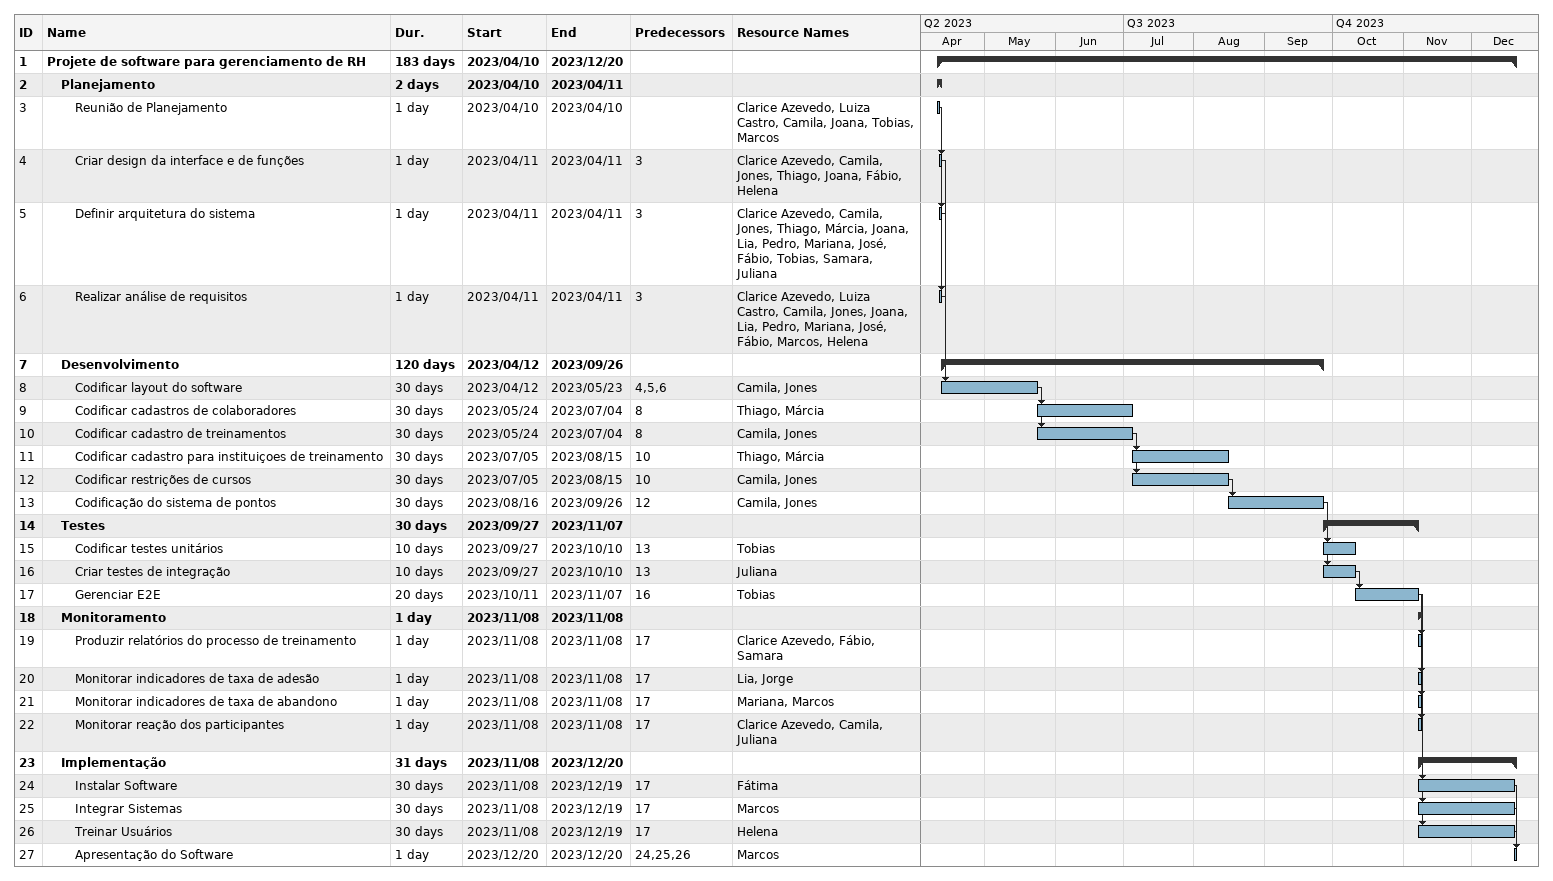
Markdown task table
| ID | Level | Task | Duration | Start | Finish | Predecessors | Resources |
|---|---|---|---|---|---|---|---|
| 1 | 1 | **Projete de software para gerenciamento de RH** | 183d | 2023-04-10 | 2023-12-20 |  |  |
| 2 | 2 | **Planejamento** | 2d | 2023-04-10 | 2023-04-11 |  |  |
| 3 | 3 | Reunião de Planejamento | 1d | 2023-04-10 | 2023-04-10 |  | Clarice Azevedo, Luiza Castro, Camila, Joana, Tobias, Marcos |
| 4 | 3 | Criar design da interface e de funções | 1d | 2023-04-11 | 2023-04-11 | 3 | Clarice Azevedo, Camila, Jones, Thiago, Joana, Fábio, Helena |
| 5 | 3 | Definir arquitetura do sistema | 1d | 2023-04-11 | 2023-04-11 | 3 | Clarice Azevedo, Camila, Jones, Thiago, Márcia, Joana, Lia, Pedro, Mariana, José, Fábio, Tobias, Samara, Juliana |
| 6 | 3 | Realizar análise de requisitos | 1d | 2023-04-11 | 2023-04-11 | 3 | Clarice Azevedo, Luiza Castro, Camila, Jones, Joana, Lia, Pedro, Mariana, José, Fábio, Marcos, Helena |
| 7 | 2 | **Desenvolvimento** | 120d | 2023-04-12 | 2023-09-26 |  |  |
| 8 | 3 | Codificar layout do software | 30d | 2023-04-12 | 2023-05-23 | 4, 5, 6 | Camila, Jones |
| 9 | 3 | Codificar cadastros de colaboradores | 30d | 2023-05-24 | 2023-07-04 | 8 | Thiago, Márcia |
| 10 | 3 | Codificar cadastro de treinamentos | 30d | 2023-05-24 | 2023-07-04 | 8 | Camila, Jones |
| 11 | 3 | Codificar cadastro para instituiçoes de treinamento | 30d | 2023-07-05 | 2023-08-15 | 10 | Thiago, Márcia |
| 12 | 3 | Codificar restrições de cursos | 30d | 2023-07-05 | 2023-08-15 | 10 | Camila, Jones |
| 13 | 3 | Codificação do sistema de pontos | 30d | 2023-08-16 | 2023-09-26 | 12 | Camila, Jones |
| 14 | 2 | **Testes** | 30d | 2023-09-27 | 2023-11-07 |  |  |
| 15 | 3 | Codificar testes unitários | 10d | 2023-09-27 | 2023-10-10 | 13 | Tobias |
| 16 | 3 | Criar testes de integração | 10d | 2023-09-27 | 2023-10-10 | 13 | Juliana |
| 17 | 3 | Gerenciar E2E | 20d | 2023-10-11 | 2023-11-07 | 16 | Tobias |
| 18 | 2 | **Monitoramento** | 1d | 2023-11-08 | 2023-11-08 |  |  |
| 19 | 3 | Produzir relatórios do processo de treinamento | 1d | 2023-11-08 | 2023-11-08 | 17 | Clarice Azevedo, Fábio, Samara |
| 20 | 3 | Monitorar indicadores de taxa de adesão | 1d | 2023-11-08 | 2023-11-08 | 17 | Lia, Jorge |
| 21 | 3 | Monitorar indicadores de taxa de abandono | 1d | 2023-11-08 | 2023-11-08 | 17 | Mariana, Marcos |
| 22 | 3 | Monitorar reação dos participantes | 1d | 2023-11-08 | 2023-11-08 | 17 | Clarice Azevedo, Camila, Juliana |
| 23 | 2 | **Implementação** | 31d | 2023-11-08 | 2023-12-20 |  |  |
| 24 | 3 | Instalar Software | 30d | 2023-11-08 | 2023-12-19 | 17 | Fátima |
| 25 | 3 | Integrar Sistemas | 30d | 2023-11-08 | 2023-12-19 | 17 | Marcos |
| 26 | 3 | Treinar Usuários | 30d | 2023-11-08 | 2023-12-19 | 17 | Helena |
| 27 | 3 | Apresentação do Software | 1d | 2023-12-20 | 2023-12-20 | 24, 25, 26 | Marcos |
